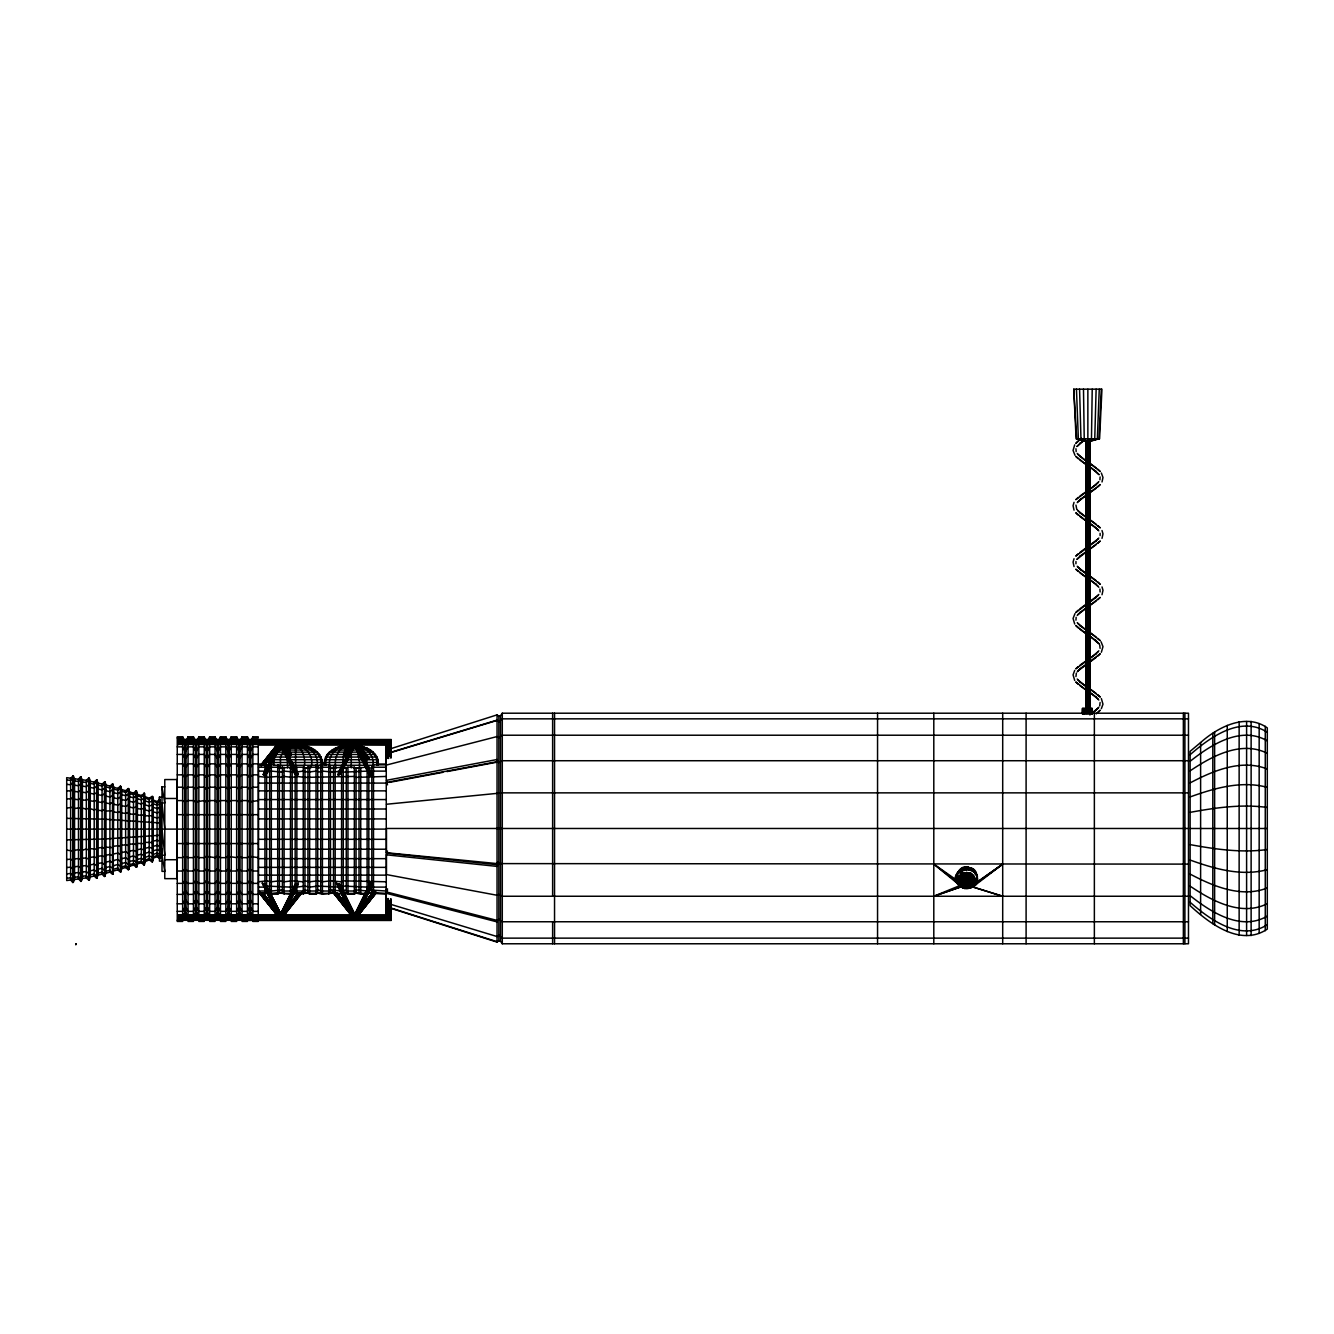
<?xml version="1.0" encoding="UTF-8"?>
<svg xmlns="http://www.w3.org/2000/svg" width="1334" height="1334" viewBox="0 0 1334 1334"><rect width="100%" height="100%" fill="white"/><g stroke="black" fill="none" stroke-linecap="round" stroke-linejoin="round"><path stroke-width="1.5" d="M75.855 943.905L75.788 944.806L76.221 944.088M112.506 874.304L109.922 872.102L109.922 786.126L112.506 783.925L113.84 787.277L113.056 874.137L109.922 870.218L105.986 871.319L105.036 874.304L102.068 872.203L98.132 873.103L96.632 876.188L94.197 873.987L90.278 874.871L88.778 877.939L86.343 875.754L82.408 876.271L81.157 881.374L78.489 878.956L78.489 779.256L80.607 776.772L82.408 779.79L82.408 878.422L81.157 881.374L81.157 776.838M89.311 877.822L88.778 880.173L86.343 877.889L86.343 780.323L88.778 778.039L90.278 781.257L90.278 876.972L89.311 880.04L89.311 778.172L90.278 783.341L94.197 784.242L96.632 782.041L96.632 779.89L98.132 783.108L98.132 875.104L96.632 878.339L94.197 876.038L94.197 782.191L96.632 779.89L96.632 878.339M97.182 780.006L97.182 878.206M112.506 783.925L112.506 872.319L113.84 869.118L117.776 868.017L120.91 871.869L121.711 868.651L121.711 789.561L120.36 786.193L117.776 788.427L117.776 869.801L120.36 872.019L120.36 786.193M113.056 872.169L113.056 874.137L113.056 784.075M128.264 788.511L128.264 869.718L129.565 866.3L129.565 791.912L128.264 788.511L125.629 790.712L125.629 867.5L128.264 869.718L128.264 867.934L125.629 865.816L121.711 866.917L120.36 870.152M105.036 781.857L105.986 784.976L105.986 873.253L104.486 876.488L102.068 874.187L102.068 784.042L105.036 781.857L105.986 786.893L109.922 787.994L112.506 785.893L113.84 789.094L117.776 790.195L120.91 788.227L121.711 791.295L125.629 792.396L128.264 790.278L129.565 793.547L133.483 794.68L136.652 792.696L137.419 795.831L141.354 796.965L143.972 794.797L143.972 793.23L143.972 864.982L141.354 862.731L141.354 795.498L144.506 793.397L145.273 861.531L143.972 864.982L143.972 863.415L141.354 861.247L137.419 862.398L136.652 865.516L133.483 863.532L129.565 864.682L128.798 869.551L128.798 788.661L129.565 796.715L133.483 797.765L136.118 795.814L137.419 798.799L141.354 799.833L144.506 798.015L145.273 800.884L149.208 802.301L152.66 800.767L153.143 803.735L157.062 805.152L160.514 803.585M136.118 792.546L136.118 790.862L137.419 794.297L137.419 863.915L136.652 867.183L133.483 865.116L133.483 793.113L136.118 790.862L136.118 867.35M144.506 864.816L144.506 793.397M143.972 794.797L145.273 798.116L149.208 799.666L152.66 796.548L153.143 799.966L153.143 858.262L152.126 861.897L149.208 859.896L149.208 798.332L152.126 796.331L152.126 861.897M161.998 861.147L159.463 861.147L159.463 848.891L159.463 797.082L161.998 797.082M159.463 801.167L159.463 797.082M159.463 848.891L161.998 848.891L161.998 871.369L164.782 871.369L161.998 855.227L161.998 786.843L164.782 786.843M207.654 916.074L207.654 745.372L206.253 745.372L206.253 916.074M217.042 916.074L217.042 745.372L218.459 745.372L218.459 916.074M339.97 771.119L333.483 772.136L322.411 771.119L320.71 772.136L316.025 771.119L307.937 772.136L303.252 771.119L295.164 772.136L284.092 771.119L282.391 772.136L271.319 771.119L266.633 772.136L264.932 771.119L264.932 764.032L266.633 765.166L258.546 764.832M258.546 767.217L264.932 767.217L266.633 768.284L271.319 767.217L277.705 767.217L279.406 768.284L290.478 767.217L290.478 893.396L284.092 893.396L282.391 892.279L271.319 893.396L269.618 892.279L269.618 765.949M334.234 892.096L328.798 893.396L322.411 893.396L320.71 892.279L316.025 893.396L309.638 893.396L307.937 892.279L296.865 893.396L292.179 892.279L292.179 768.284L290.478 767.217M295.164 772.136L295.164 886.093L296.865 887.11L304.952 886.093L309.638 887.11L317.725 886.093L339.97 887.11M316.025 894.197L316.025 764.832L317.725 765.949L317.725 893.063L316.025 894.197L309.638 894.197L307.937 893.063L296.865 894.197L292.179 893.063M1188.477 828.481L386.46 828.481L386.46 852.726L497.048 863.598L498.132 862.031L498.132 864.832L387.544 853.243L386.46 854.827L386.46 874.57L497.048 895.264L498.849 894.48L502.284 896.248L1188.477 896.248M1087.86 389.178L1087.86 708.637M75.821 944.088L76.238 944.222M1092.213 389.178L1091.479 438.769L1088.494 441.437L1088.494 658.929M1096.131 389.178L1073.753 389.178L1076.104 438.769L1085.793 441.437L1099.6 438.769L1101.951 389.178L1096.131 389.178L1094.747 438.769L1089.061 441.437L1089.061 658.929M958.196 877.072L974.487 877.072C976.571 888.394 959.363 891.129 957.378 880.073L975.621 880.073M287.327 759.73L287.627 767.934M343.021 765.249C342.888 758.246 343.172 747.173 351.292 744.856L351.292 746.79M957.145 877.072L957.145 878.572M1099.266 389.178L1097.348 438.769L1089.528 441.437L1089.595 713.94M1089.928 441.437L1089.928 708.637L1089.828 441.437L1099.016 438.769L1101.267 389.178M367 765.249L366.416 757.045L360.647 748.224L367.2 748.224C373.637 751.092 379.806 757.695 378.022 765.249M956.295 878.122C962.648 847.874 995.447 887.944 964.732 888.511C935.834 876.138 982.608 851.509 976.421 883.075L974.57 883.075L970.185 888.111L962.681 887.86L958.812 883.075L956.962 883.075L933.8 864.115L959.179 881.874M965.449 872.803C964.082 879.339 964.899 893.963 974.037 884.058L959.429 884.058L957.495 880.073M303.952 745.723L287.227 745.723C300.483 742.254 322.895 748.224 321.01 765.249L273.954 765.249C271.319 737.235 323.912 738.886 322.328 765.249M317.225 765.249C319.56 748.024 297.182 740.82 283.909 746.79M372.119 767.934C376.271 758.012 367.667 747.707 358.062 745.723L367.2 748.224M975.271 878.572C975.154 883.875 969.885 888.761 964.515 887.16M271.102 757.045L269.852 762.481L268.518 762.481L268.851 765.249M376.722 765.249C378.823 754.877 368.251 747.44 359.246 745.723M268.518 762.481L269.852 757.045M324.546 765.249C322.444 751.125 339.736 744.522 351.292 744.856C340.003 744.822 332.783 757.795 336.151 767.934M960.447 874.137L960.68 882.191L965.149 887.16M143.972 863.415L145.273 860.113L149.208 858.546L152.66 860.247L153.143 856.978L157.062 855.411C161.447 856.378 161.347 860.73 157.062 856.611L157.062 801.601C161.347 797.482 161.447 801.834 157.062 802.801L153.143 801.234L152.126 797.765M152.66 860.247L153.143 856.978M977.489 876.405C972.92 863.682 949.224 871.536 957.962 884.542L959.546 884.542M959.163 875.571C956.328 884.292 968.05 892.062 973.953 884.058M1075.954 448.741L1076.154 451.592M1075.954 505.119L1076.721 509.104M1075.954 561.514L1075.954 563.765M1100.1 535.568L1100.1 533.317M1100.1 591.962L1099.916 589.094M1100.1 648.341L1099.716 644.972M310.722 767.934C316.275 753.96 298.716 737.602 286.243 748.224L311.506 748.224M961.914 872.803C957.195 881.04 967.05 893.913 974.12 883.475L958.963 883.475M963.015 872.803C956.995 888.794 975.938 892.846 973.186 874.854L960.263 874.854M974.204 885.843L959.179 885.843L933.8 896.248L960.58 886.96L972.803 886.96L1002.701 864.115L976.388 883.125L977.088 881.491M1076.338 673.17L1075.954 676.538M1099.716 705.869L1100.1 702.501M387.544 888.844L386.46 891.929L497.048 920.41L498.849 919.326L502.284 921.761L1188.477 921.761M387.544 890.228L386.46 893.313L497.048 921.894M1099.916 479.79L1100.1 476.938M972.419 883.075L969.601 887.86M964.499 869.868C965.833 864.515 972.203 868.651 974.037 871.586L973.236 871.586M1076.154 617.292L1075.954 620.143M308.921 767.934L303.552 767.934C308.504 758.079 295.981 733.783 288.828 752.126L317.492 752.126M1074.037 502.334L1073.07 505.686L1074.037 510.155M1102.017 481.958L1102.985 477.489L1101.35 473.02M1074.037 558.729L1073.07 562.081L1074.037 566.55M1102.017 538.352L1102.985 533.883L1102.017 530.532M1102.017 594.747L1102.985 590.278L1102.017 586.927M73.287 882.424L74.554 879.49L74.554 778.739L73.287 775.788L70.635 778.206L70.635 880.023L72.753 882.508L73.287 775.788M186.727 739.653L188.061 736.802L193.447 736.802L194.781 739.653M197.515 739.653L198.849 736.802L204.252 736.802L205.586 739.653M208.321 739.653L209.655 736.802L215.057 736.802L216.391 739.653M219.126 739.653L220.46 736.802L225.846 736.802L227.18 739.653M229.915 739.653L231.249 736.802L236.652 736.802L237.986 739.653M240.72 739.653L242.054 736.802L247.457 736.802L248.774 739.653M251.526 739.653L252.843 736.802L258.246 736.802L258.246 737.935L252.843 737.935L252.843 736.802M183.325 915.558L184.659 912.856L186.06 912.856L187.394 915.558M194.114 915.558L195.448 912.856L195.448 745.372L196.848 745.372L196.848 916.074M204.919 915.558L206.253 912.856L207.654 912.856L208.988 915.558M215.724 915.558L217.042 912.856L218.459 912.856L219.793 915.558M226.513 915.558L227.847 912.856L229.248 912.856L230.582 915.558M237.319 915.558L238.653 912.856L240.053 912.856L241.387 915.558M248.124 915.558L249.441 912.856L250.859 912.856L252.176 915.558M959.179 872.419C960.897 867.484 968.884 864.816 971.335 870.602M263.132 774.587L278.706 743.605M263.248 774.62L278.973 743.688M263.598 774.771L280.073 741.954M263.832 774.871L280.307 742.054M264.082 774.987L280.574 742.171L281.791 742.821L266.233 773.97M264.349 775.121L280.84 742.304L297.332 775.004M264.616 775.254L281.107 742.438M265.8 773.787L281.357 742.571M266.033 773.887L281.591 742.704M266.383 774.037L281.941 742.921M279.306 749.008L281.191 745.372M338.302 772.836L353.06 743.638M338.569 773.02L353.21 743.688M337.852 774.771L354.327 741.954M338.086 774.871L354.561 742.054M338.336 774.987L354.811 742.171L356.028 742.821L340.62 773.903M338.603 775.121L355.077 742.304M338.869 775.254L355.344 742.438M340.037 773.57L355.594 742.571M340.27 773.703L355.828 742.704M340.737 773.987L355.378 744.822M295.648 883.642L279.173 916.591L281.04 917.542L298.432 882.875M279.323 916.675L295.815 883.692M279.523 916.791L295.998 883.792M279.756 916.925L296.231 883.892M280.007 917.058L296.498 884.209M280.273 917.192L296.765 884.342M297.032 884.475L280.307 917.442L263.832 884.592M280.807 917.442L297.282 884.592M281.241 917.642L297.715 884.659M282.424 915.908L297.982 884.826M287.043 907.02L294.364 892.429M287.36 907.27L294.514 892.529M370.652 881.774L353.777 916.791L355.278 917.542L372.67 882.875M353.577 916.675L370.969 882.007M353.777 916.791L371.169 882.124M354.01 916.925L371.402 882.241M354.26 917.058L371.652 882.374M354.527 917.192L371.919 882.508M354.794 917.325L372.186 882.641M355.044 917.442L372.436 882.774M355.478 917.642L373.036 883.025M356.662 915.908L373.203 883.058M361.247 907.253L368.568 892.596M962.047 870.602L966.683 867.2L968.884 869.868M968.667 886.96L967.6 888.611L1002.701 864.115L976.388 883.125M391.162 916.275L390.128 916.992M974.52 882.841L958.162 882.191M390.128 917.592L391.162 916.892M284.342 750.025L280.457 757.045L280.457 767.934M974.821 882.841L958.529 882.841M975.954 883.075L972.803 886.96L1002.701 896.248L972.803 886.96M1074.704 444.822L1073.07 450.425L1074.987 455.294M1074.704 670.385L1073.07 674.854L1074.704 680.457M1101.35 652.259L1102.985 646.657L1101.067 641.787M1101.35 708.654L1102.985 704.185L1101.35 698.582M1074.987 613.59L1073.07 618.459L1074.704 624.062M386.46 852.726L387.544 851.142M498.132 864.832L497.048 866.4L386.46 854.827M500.517 715.674L502.284 713.206L1188.477 713.206L1188.477 943.772L502.284 943.772L500.517 941.287L500.517 715.674L498.849 716.208L497.048 714.874L390.412 748.808M260.98 765.082L278.372 742.955M278.322 743.388L260.98 765.316L277.405 744.539M261.147 765.816L278.372 743.638M262.248 764.499L277.405 745.689M262.748 764.699L277.605 745.906M265.249 761.631L267.734 758.496L265.216 761.664M262.965 764.882L277.839 746.106M263.232 765.049L278.089 746.256M263.498 765.149L277.122 747.924M263.765 765.216L277.389 747.99M275.604 750.992L264.249 765.182L269.718 758.196M343.588 754.127L352.259 743.171M343.638 754.594L352.259 743.388M343.755 754.844L352.426 743.888M343.905 755.094L352.576 744.122M344.105 755.311L352.776 744.339M344.339 755.494L353.01 744.539M344.589 755.644L353.26 744.689M344.856 755.761L351.059 747.924M345.122 755.811L351.326 747.99M345.389 755.828L351.576 747.99M345.806 755.694L348.441 752.426M286.443 908.02L298.099 893.313M286.443 908.254L298.332 893.28M286.493 908.504L298.599 893.28M287.71 907.437L294.197 899.6M287.977 907.537L294.397 899.816M294.631 900L289.661 906.27L294.664 900.05M289.912 906.536L296.115 898.582M301.601 892.496L283.508 915.941M283.275 915.991L301.868 892.496M362.081 906.069L373.237 891.979L361.914 906.686M361.981 906.937L373.12 892.846M362.081 907.187L364.566 904.052M368.151 899.6L373.237 893.096M357.762 914.14L360.23 911.022M371.386 896.932L373.82 893.73M357.962 914.357L364.165 906.42M371.586 897.148L375.304 892.446M358.112 914.607L368.151 901.834M371.736 897.382L375.588 892.429M358.229 914.857L375.855 892.496M357.762 915.941L376.338 892.463M357.962 915.858L376.538 892.363L357.045 916.375M261.147 764.699L277.239 744.672M261.03 765.583L277.138 745.556M262.381 764.282L267.334 758.129M272.169 752.159L277.239 745.806M263.765 763.048L267.5 758.362M264.215 763.398L267.967 758.779M264.449 763.615L266.95 760.463M264.599 763.848L267.217 760.58M264.716 764.099L269.668 757.945M264.449 765.116L269.668 758.629M284.592 910.188L298.216 893.246M283.792 911.589L298.649 893.113M284.042 911.606L298.899 893.113M281.824 914.74L299.166 893.18M282.091 914.857L299.433 893.28M282.358 915.007L299.7 893.43M282.591 915.191L299.933 893.63M282.791 915.407L300.15 893.78M282.941 915.658L301.651 892.346M283.108 916.375L302.401 892.363M359.613 908.788L373.237 891.846M356.478 913.14L373.82 891.579M356.728 913.14L374.07 891.579M356.995 913.206L374.337 891.629M357.262 913.306L374.604 891.746M356.278 915.007L373.62 893.43M356.512 915.191L373.853 893.63M356.712 915.407L374.07 893.78M356.878 915.658L375.588 892.346M356.978 915.891L375.855 892.396M357.962 915.374L375.571 893.48M1077.222 446.273L1080.507 442.888M1077.222 502.668L1080.507 499.283M1098.832 481.624L1095.547 485.009M1077.222 559.063L1080.507 555.678M1098.832 538.019L1095.547 541.404M1077.222 615.441L1080.507 612.073M1098.832 594.414L1095.547 597.799M1077.222 671.836L1080.507 668.451M1098.832 650.809L1095.547 654.194M1098.832 707.203L1095.547 710.588M1076.905 446.54L1084.742 439.77L1080.04 443.238M1076.905 559.313L1099.866 541.271M88.778 780.273L86.343 782.458L82.408 781.957L81.157 779.123L78.489 781.441L74.554 780.94L72.753 778.056L70.635 780.423L66.7 779.923M1076.188 443.021L1081.274 438.519M1076.188 499.416L1096.031 484.659M1099.866 484.876L1077.872 501.801M1076.188 555.811L1096.031 541.054M1076.188 612.206L1096.031 597.449M1099.866 597.665L1077.872 614.59M1076.188 668.584L1096.031 653.843M1099.866 654.06L1080.023 668.818M1099.866 710.455L1096.281 713.84M1075.854 443.288L1078.155 441.037M1075.854 499.683L1078.155 497.415M1100.2 484.626L1097.899 486.877M1075.854 556.061L1078.155 553.81M1100.2 541.02L1097.899 543.272M1075.854 612.456L1078.155 610.205M1100.2 597.399L1097.899 599.666M1075.854 668.851L1078.155 666.6M1100.2 653.793L1097.899 656.045M1100.2 710.188L1097.899 712.439M1098.182 482.491L1091.312 488.144M1098.182 538.886L1080.04 552.326M1098.182 595.281L1080.023 608.721M1077.872 670.969L1096.031 657.529M1098.182 651.676L1091.312 657.312M1098.182 708.071L1089.678 714.824L1096.031 710.222M1200.617 742.538L1190.128 751.325L1190.128 905.653C1209.788 923.795 1240.637 947.057 1267.3 929.114L1267.3 727.88C1245.739 712.589 1217.825 727.18 1200.617 742.538L1200.617 914.44M1190.128 754.711C1210.171 737.135 1240.737 715.141 1267.3 732.266M1080.04 439.553L1081.474 438.419M1080.04 495.948L1091.412 488.044M1080.04 499.633L1096.031 488.361M1080.04 556.028L1096.031 544.756M1080.023 612.423L1096.031 601.134M1080.023 665.116L1091.412 657.228M1267.3 924.712C1240.737 941.837 1210.171 919.843 1190.128 902.284M390.412 908.154L497.048 942.104L498.849 940.77L498.849 716.208M1190.128 761.297C1210.922 744.822 1240.903 725.396 1267.3 740.87M1267.3 916.108C1240.903 931.599 1210.922 912.156 1190.128 895.681M1086.376 491.512L1089.678 489.261M1086.376 547.907L1089.678 545.656M1086.376 604.302L1089.678 602.051M1086.376 660.697L1089.678 658.446M269.618 893.063L271.319 894.197L277.705 894.197L279.406 893.063L290.478 894.197M317.725 893.063L322.411 894.197L333.483 893.063L335.184 894.197L335.184 764.832M343.272 893.063L347.957 894.197L354.344 894.197L356.045 893.063L360.73 894.197L367.117 894.197L368.818 893.063L386.276 894.197M317.725 765.949L322.411 764.832L328.798 764.832L330.498 765.949L330.498 893.063M386.276 764.832L373.503 764.832L371.819 765.949L371.819 893.063M295.164 768.284L296.865 767.217L303.252 767.217L304.952 768.284L309.638 767.217L316.025 767.217L317.725 768.284L322.411 767.217L328.798 767.217L330.498 768.284L341.571 767.217L343.272 768.284L343.272 892.279L347.957 893.396L354.344 893.396L356.045 892.279L360.73 893.396L367.117 893.396L368.818 892.279L386.276 893.396M1086.276 495.031L1089.795 492.78M1086.276 551.426L1089.795 549.174M1086.276 607.82L1089.795 605.569M1086.276 664.215L1089.795 661.947M343.272 768.284L347.957 767.217L354.344 767.217L356.045 768.284L365.533 767.217M292.179 889.945L290.478 891.012L284.092 891.012L282.391 889.945L271.319 891.012L269.618 889.945M295.164 893.063L295.164 889.945L296.865 891.012L303.252 891.012L304.952 889.945L309.638 891.012L316.025 891.012L317.725 889.945L322.411 891.012L328.798 891.012L330.498 889.945L341.571 891.012L343.272 889.945L347.957 891.012L354.344 891.012L356.045 889.945L367.117 891.012L368.818 889.945L386.276 891.012M1190.128 770.835C1211.989 756.128 1241.12 740.17 1267.3 753.31M264.082 884.459L280.574 917.308L281.941 916.575L265.466 883.625L281.191 914.64M337.769 884.592L354.244 917.442L355.294 916.908L339.57 883.608M371.819 772.136L373.503 771.119L386.276 771.119M1267.3 903.685C1241.12 916.825 1211.989 900.867 1190.128 886.16M277.389 750.025L279.673 748.224M177.972 916.124L391.212 916.124L386.26 915.858L386.26 743.305M297.065 775.137L280.59 742.304L279.84 742.704L295.631 773.787M371.002 775.137L354.527 742.304L353.777 742.704L370.052 775.638M1190.128 782.891C1213.256 770.702 1241.32 758.779 1267.3 769.018M1267.3 887.96C1241.32 898.216 1213.256 886.276 1190.128 874.104M145.273 861.531L149.208 859.896M153.143 858.262L157.062 856.611M963.898 868.684L963.748 868.951M390.128 744.172L391.162 743.472L177.972 743.472M160.514 854.627L157.062 853.06L153.143 854.494L152.66 857.462L149.208 855.911L145.273 857.345L144.506 860.213L141.354 858.379L137.419 859.413L136.652 862.264L133.483 860.463L129.565 861.497L128.264 864.465L125.629 862.548L121.711 863.548L120.91 866.333L117.776 864.549L113.84 865.549L113.056 868.317L109.922 866.55L105.986 867.55L104.486 870.368L102.068 868.351L98.132 869.168L97.182 871.869L94.197 869.968L90.278 870.785L88.778 873.57L86.343 871.586L82.408 872.052L81.157 874.62L78.489 872.519L74.554 872.97L72.753 875.604L70.635 873.436L66.7 873.903M386.777 758.129L386.777 743.655L391.162 743.088L177.972 743.005M933.8 896.248L960.63 886.993M1190.128 796.932C1214.524 788.127 1241.47 780.357 1267.3 787.343M1267.3 869.651C1241.47 876.638 1214.524 868.851 1190.128 860.046M129.565 866.3L133.483 865.116M137.419 863.915L141.354 862.731M390.412 752.393L497.048 720.127M390.412 752.709L497.048 720.427L498.849 721.711L502.284 718.843L1188.477 718.843M105.986 873.253L109.922 872.102M113.84 870.952L117.776 869.801M121.711 868.651L125.629 867.5M386.46 765.049L497.048 736.568L498.849 737.652L502.284 735.217L1188.477 735.217M959.513 884.058C968 893.863 971.819 879.706 969.268 872.803L964.199 872.803C959.129 889.428 974.837 892.196 971.952 874.137L961.514 874.137M160.514 846.44L157.062 845.372L153.143 846.34L152.66 861.664M90.278 876.972L94.197 876.038M98.132 875.104L102.068 874.187M497.048 863.598L1188.477 864.115M389.595 782.358L442.838 772.353M446.94 771.586L498.132 761.964L497.048 759.53L386.46 780.307L387.544 782.741M1190.128 812.356C1215.491 807.72 1241.554 803.935 1267.3 807.454M160.514 841.104L157.062 840.353L153.143 841.037L152.126 842.521L145.273 842.371L144.506 843.722L137.419 843.338L136.652 867.183M1267.3 849.525C1241.554 853.06 1215.491 849.274 1190.128 844.622M70.635 880.023L66.7 880.54L66.7 777.672L70.635 778.206M74.554 879.49L78.489 878.956M82.408 878.422L86.343 877.889M66.7 878.306L70.635 877.789L73.287 880.106L74.554 877.288L78.489 876.771L81.157 879.089M957.845 880.073C965.066 895.381 970.885 883.291 968.017 872.803M66.7 867.55L70.635 867.15L72.753 869.001L74.554 866.75L78.489 866.35L81.157 868.167L82.408 865.966L86.343 865.566L88.778 867.267L90.278 864.866L94.197 864.182L97.182 865.799L98.132 863.482L102.068 862.781L104.486 864.515L105.986 862.097L109.922 861.23L113.056 862.764L113.84 860.38L117.776 859.513L120.36 861.18L121.711 858.662L125.629 857.795L128.264 859.446L129.565 856.912L133.483 856.011L136.652 857.562L137.419 855.127L141.354 854.227L144.506 855.794L145.273 853.326L149.208 852.109L152.66 853.443L153.143 850.892L157.062 849.658L160.514 851.009L160.514 807.203L157.062 808.554L153.143 807.337L152.66 804.786L149.208 806.103L145.273 804.886L144.506 802.418L141.354 803.985L137.419 803.101L136.652 800.65L133.483 802.201L129.565 801.317L128.264 798.766L125.629 800.417L121.711 799.566L120.36 797.048L117.776 798.699L113.84 797.849L113.056 795.464L109.922 796.982L105.986 796.131L104.486 793.697L102.068 795.431L98.132 794.731L97.182 792.429L94.197 794.047L90.278 793.346L88.778 790.945L86.343 792.663L82.408 792.263L81.157 790.045L78.489 791.862L74.554 791.462L72.753 789.211L70.635 791.062L66.7 790.678M386.46 804.252L502.284 792.863L1188.477 792.863M160.514 835.234L104.486 839.019L66.7 839.87M966.733 887.427C972.002 885.276 971.419 877.489 970.452 872.803M66.7 859.513L70.635 859.196L73.287 860.63L74.554 858.879L78.489 858.562L81.157 859.996L82.408 858.262L86.343 857.945L88.778 859.296L90.278 857.395L94.197 856.845L97.182 858.129L98.132 856.295L102.068 855.744L105.036 857.045L105.986 855.194L109.922 854.51L113.056 855.728L113.84 853.843L117.776 853.16L120.91 854.377L121.711 852.476L125.629 851.792L128.264 853.11L129.565 851.092L133.483 850.392L136.652 851.609L137.419 849.675L141.354 848.974L144.506 850.208L145.273 848.274L149.208 847.307L152.66 848.357L152.66 796.548M66.7 850.142L72.753 850.942L78.489 849.491L81.157 850.492L86.343 849.058L88.778 849.991L90.278 848.674L97.182 849.191L98.132 847.924L102.068 847.54L105.036 848.441L105.986 847.157L112.506 847.59L113.84 846.223L117.776 845.756L120.91 846.59L121.711 845.272L125.629 844.806L128.798 845.656L129.565 844.322L133.483 843.838L136.652 844.689L136.652 791.029M1073.753 389.178L1076.688 438.769L1085.893 441.437L1085.793 713.94M1099.016 438.769L1076.688 438.769M183.992 739.653L182.658 736.802L177.255 736.802L177.255 921.427L182.658 921.427L182.658 920.293M177.255 737.935L182.658 737.935L182.658 736.802M177.972 739.636L391.212 739.82M177.972 740.12L391.212 740.12M177.972 740.503L391.212 740.503M177.972 740.954L391.212 740.954M177.972 741.454L391.212 741.454M177.972 741.987L391.212 741.987M177.972 742.504L391.212 742.504M177.972 743.922L391.212 743.872M177.972 744.222L391.212 744.189M177.972 744.405L391.212 744.522M258.713 744.906L277.355 744.906M283.558 744.789L291.846 744.906M298.049 744.789L349.808 744.906M358.096 744.789L387.077 744.906M291.362 745.072L299.817 745.072M347.057 745.072L351.292 745.072M342.921 745.723L351.292 745.723M307.871 746.79L285.643 746.79L283.108 743.838L291.296 754.777M339.003 746.79L347.49 746.79M361.231 746.79L363.582 746.79M177.255 746.873L182.658 746.873L184.659 750.658L186.06 750.658L188.061 746.873L193.447 746.873L195.448 750.658L196.848 750.658L198.849 746.873L204.252 746.873L206.253 750.658L207.654 750.658L209.655 746.873L215.057 746.873L217.042 750.658L218.459 750.658L220.46 746.873L225.846 746.873L227.847 750.658L227.847 916.074M258.246 746.873L252.843 746.873L250.859 750.658L250.859 916.074M335.384 748.224L349.641 748.224M352.926 748.224L356.211 748.224L357.195 750.025L359.646 762.481L359.246 767.934L353.277 767.934M280.107 750.025L282.925 750.025M289.678 750.025L314.724 750.025M332.149 750.025L345.373 750.025M351.292 750.025L370.435 750.025M277.872 752.126L282.725 752.126M329.381 752.126L344.522 752.126M358.062 752.126L351.292 752.126L351.292 767.934M364.165 752.126L373.187 752.126M177.255 754.427L182.658 754.427L184.659 757.879L186.06 757.879L188.061 754.427L193.447 754.427L195.448 757.879L196.848 757.879L198.849 754.427L204.252 754.427L206.253 757.879L207.654 757.879L209.655 754.427L215.057 754.427L217.042 757.879L218.459 757.879L220.46 754.427L225.846 754.427L227.847 757.879L229.248 757.879L231.249 754.427L236.652 754.427L238.653 757.879L238.653 916.074M258.246 754.427L252.843 754.427L250.859 757.879L249.441 757.879L247.457 754.427L242.054 754.427L240.053 757.879L238.653 757.879L238.653 745.372L240.053 745.372L240.053 916.074M276.071 754.477L286.46 754.477M288.144 754.477L319.71 754.477M327.163 754.477L363.782 754.477M365.466 754.477L375.404 754.477M274.771 757.045L287.627 757.045M289.628 757.045L321.327 757.045M325.546 757.045L377.038 757.045M268.851 759.73L270.168 759.73M273.954 759.73L322.328 759.73M324.546 759.73L378.022 759.73M1188.477 760.73L502.284 760.73L498.849 762.498L497.048 761.714L386.46 782.391L387.544 784.842M273.687 762.481L322.661 762.481M324.212 762.481L342.921 762.481M344.589 762.481L378.356 762.481M177.255 763.848L182.658 763.848L184.659 766.85L184.659 916.074M258.246 763.848L252.843 763.848L250.859 766.85L249.441 766.85L247.457 763.848L242.054 763.848L240.053 766.85L238.653 766.85L236.652 763.848L231.249 763.848L229.248 766.85L227.847 766.85L225.846 763.848L220.46 763.848L218.459 766.85L217.042 766.85L215.057 763.848L209.655 763.848L207.654 766.85L206.253 766.85L204.252 763.848L198.849 763.848L196.848 766.85L195.448 766.85L193.447 763.848L188.061 763.848L186.06 766.85L186.06 916.074M261.731 764.032L258.546 764.032L258.546 894.197M325.613 764.032L322.411 764.032L322.411 894.197M377.155 764.032L386.276 764.032M274.504 764.832L271.319 764.832L271.319 894.197M325.863 765.249C323.678 751.642 339.903 744.455 351.292 744.856C340.337 744.389 327.464 753.176 329.665 765.249L372.92 765.249M386.276 767.217L373.503 767.217L371.819 768.284L367.117 767.217L367.117 891.012M289.628 767.934L295.598 767.934L295.598 744.856M343.338 767.934L347.307 767.934M258.546 771.119L264.932 771.119M177.255 774.854L182.658 774.854L184.659 777.355L188.061 774.854L193.447 774.854L195.448 777.355L198.849 774.854L204.252 774.854L206.253 777.355L209.655 774.854L215.057 774.854L217.042 777.355L220.46 774.854L225.846 774.854L227.847 777.355L231.249 774.854L236.652 774.854L238.653 777.355L242.054 774.854L247.457 774.854L249.441 777.355L249.441 916.074M258.246 774.854L252.843 774.854L249.441 777.355L249.441 745.372L250.859 745.372L250.859 750.658L249.441 750.658L247.457 746.873L242.054 746.873L240.053 750.658L238.653 750.658L236.652 746.873L231.249 746.873L229.248 750.658L227.847 750.658L227.847 745.372L229.248 745.372L229.248 916.074M258.546 776.455L266.633 777.372L277.705 776.455L279.406 777.372L284.092 776.455L292.179 777.372L296.865 776.455L304.952 777.372L354.344 776.455L356.045 777.372L386.276 776.455M258.546 783.091L386.276 783.091M177.255 787.21L182.658 787.21L184.659 789.144L188.061 787.21L193.447 787.21L195.448 789.144L198.849 787.21L204.252 787.21L206.253 789.144L209.655 787.21L215.057 787.21L217.042 789.144L220.46 787.21L225.846 787.21L227.847 789.144L231.249 787.21L236.652 787.21L238.653 789.144L242.054 787.21L247.457 787.21L249.441 789.144L252.843 787.21L258.246 787.21M258.546 790.862L386.276 790.862M164.782 798.482L177.089 798.482M258.546 799.566L386.276 799.566M177.255 800.583L182.658 800.583L184.659 801.901L188.061 800.583L193.447 800.583L195.448 801.901L204.252 800.583L206.253 801.901L209.655 800.583L215.057 800.583L217.042 801.901L220.46 800.583L225.846 800.583L227.847 801.901L231.249 800.583L236.652 800.583L238.653 801.901L242.054 800.583L247.457 800.583L249.441 801.901L258.246 800.583M258.546 809.004L386.276 809.004M159.463 809.338L161.998 809.338M177.255 814.674L258.246 814.674M258.546 818.926L386.276 818.926M1190.128 828.497L1267.3 828.497M66.7 829.114L258.246 829.114M258.546 829.114L386.276 829.114M258.546 839.303L386.276 839.303M177.255 843.555L258.246 843.555M258.546 849.224L386.276 849.224M161.998 855.227L164.782 855.227L161.998 829.114M177.255 857.645L182.658 857.645L184.659 856.328L188.061 857.645L193.447 857.645L195.448 856.328L198.849 857.645L204.252 857.645L206.253 856.328L215.057 857.645L217.042 856.328L220.46 857.645L225.846 857.645L227.847 856.328L236.652 857.645L238.653 856.328L242.054 857.645L247.457 857.645L249.441 856.328L258.246 857.645M258.546 858.662L386.276 858.662M164.782 859.73L177.089 859.73M258.546 867.367L386.276 867.367M964.982 867.333L968.401 867.333M963.315 867.734L970.068 867.734M961.731 868.384L971.652 868.384M969.334 868.951L969.701 868.951M960.263 869.284L973.12 869.284M973.953 871.586L972.286 870.518M958.963 870.402L962.614 870.402M970.768 870.402L974.42 870.402M177.255 871.019L182.658 871.019L184.659 869.084L188.061 871.019L193.447 871.019L195.448 869.084L198.849 871.019L204.252 871.019L206.253 869.084L209.655 871.019L215.057 871.019L217.042 869.084L220.46 871.019L225.846 871.019L227.847 869.084L231.249 871.019L236.652 871.019L238.653 869.084L242.054 871.019L247.457 871.019L249.441 869.084L252.843 871.019L258.246 871.019M957.845 871.702L960.163 871.702M973.22 871.702L975.521 871.702M956.962 873.17L958.496 873.17M974.887 873.17L976.421 873.17M960.68 873.453L971.769 873.453M956.295 874.754L957.345 874.754M975.104 874.754L977.088 874.754M258.546 875.137L386.276 875.137M960.13 875.571L973.336 875.571M958.279 876.321L974.404 876.321M958.162 877.822L974.504 877.822M955.761 878.122L957.845 878.122M958.196 878.572L975.838 878.572M975.754 879.323L958.279 879.323L960.68 884.609L965.983 887.41M955.894 879.823L957.962 879.823L958.279 881.491M957.595 880.79L975.421 880.79M956.295 881.491L975.171 881.507M258.546 881.774L266.633 880.857L271.319 881.774L279.406 880.857L284.092 881.774L292.179 880.857L303.252 881.774L304.952 880.857L309.638 881.774L317.725 880.857L322.411 881.774L330.498 880.857L341.571 881.774L343.272 880.857L386.276 881.774M177.255 883.375L182.658 883.375L184.659 880.874L188.061 883.375L193.447 883.375L195.448 880.874L198.849 883.375L204.252 883.375L206.253 880.874L209.655 883.375L215.057 883.375L217.042 880.874L220.46 883.375L225.846 883.375L227.847 880.874L231.249 883.375L236.652 883.375L238.653 880.874L242.054 883.375L247.457 883.375L249.441 880.874L252.843 883.375L258.246 883.375M959.93 884.609L975.421 884.542M960.48 885.126L972.97 885.126M961.08 885.593L972.386 885.593M295.164 886.093L290.478 887.11L266.633 886.093L266.633 772.136M962.364 886.376L971.085 886.376M963.048 886.693L970.402 886.693M258.546 887.11L264.932 887.11L264.932 894.197L266.633 893.063L266.633 889.945L264.932 891.012L258.546 891.012M386.276 887.11L373.503 887.11L371.819 886.093L367.117 887.11L343.272 886.093L341.571 887.11L341.571 771.119L343.272 772.136L367.117 771.119L368.818 772.136L368.818 893.063M965.249 887.31L968.217 887.31M962.414 887.86L970.969 887.86M269.618 892.279L258.546 893.396M177.255 894.38L182.658 894.38L184.659 891.379L186.06 891.379L188.061 894.38L193.447 894.38L195.448 891.379L196.848 891.379L198.849 894.38L204.252 894.38L206.253 891.379L207.654 891.379L209.655 894.38L215.057 894.38L217.042 891.379L218.459 891.379L220.46 894.38L225.846 894.38L227.847 891.379L229.248 891.379L231.249 894.38L236.652 894.38L238.653 891.379L240.053 891.379L242.054 894.38L247.457 894.38L249.441 891.379L250.859 891.379L252.843 894.38L258.246 894.38M338.386 894.197L341.571 893.396L335.184 893.396L332.433 891.762M177.255 903.802L182.658 903.802L184.659 900.35L186.06 900.35L188.061 903.802L193.447 903.802L195.448 900.35L196.848 900.35L198.849 903.802L204.252 903.802L206.253 900.35L207.654 900.35L209.655 903.802L215.057 903.802L217.042 900.35L218.459 900.35L220.46 903.802L225.846 903.802L227.847 900.35L229.248 900.35L231.249 903.802L236.652 903.802L238.653 900.35L240.053 900.35L242.054 903.802L247.457 903.802L249.441 900.35L250.859 900.35L252.843 903.802L258.246 903.802M177.255 911.355L182.658 911.355L184.659 907.57L186.06 907.57L188.061 911.355L193.447 911.355L195.448 907.57L196.848 907.57L198.849 911.355L204.252 911.355L206.253 907.57L207.654 907.57L209.655 911.355L215.057 911.355L217.042 907.57L218.459 907.57L220.46 911.355L225.846 911.355L227.847 907.57L229.248 907.57L231.249 911.355L236.652 911.355L238.653 907.57L240.053 907.57L242.054 911.355L247.457 911.355L249.441 907.57L250.859 907.57L252.843 911.355L258.246 911.355M391.212 915.191L177.972 915.091L177.972 920.46M177.972 915.407L391.212 915.407M177.972 915.708L391.212 915.724M177.972 916.575L391.212 916.575M177.972 917.075L391.212 917.075M177.972 917.592L391.212 917.592M177.972 918.125L391.212 918.125M177.972 918.626L391.212 918.626M177.972 919.076L391.212 919.076M177.972 919.459L391.212 919.459M391.212 919.81L177.972 919.993L391.212 920.126M177.255 920.293L247.457 920.293L247.457 921.427L242.054 921.427L242.054 920.293M248.374 920.46L252.51 920.46M258.713 920.46L391.212 920.46L391.212 915.091M1188.477 938.135L502.284 938.135L498.849 935.267L497.048 936.535L390.412 904.252M66.7 818.359L104.486 819.209L160.514 822.978M66.7 808.071L72.753 807.27L74.554 808.504L80.607 807.704L86.343 809.154L88.778 808.221L94.197 809.921L97.182 809.038L98.132 810.305L102.068 810.672L104.486 809.738L105.986 811.055L113.056 810.688L113.84 812.006L117.776 812.473L120.36 811.556L121.711 812.94L125.629 813.407L128.264 812.506L129.565 813.89L133.483 814.39L136.652 813.54L137.419 814.874L141.354 815.357L144.506 814.507L145.273 815.858L152.126 815.708L153.143 817.192L157.062 817.859L160.514 817.125M66.7 798.716L70.635 799.016L72.753 797.549L74.554 799.333L78.489 799.65L80.607 798.166L82.408 799.966L86.343 800.283L88.778 798.933L90.278 800.834L94.197 801.367L97.182 800.083L98.132 801.917L102.068 802.468L104.486 801.1L105.986 803.018L109.922 803.702L113.056 802.501L113.84 804.385L117.776 805.052L120.91 803.835L121.711 805.736L125.629 806.42L128.264 805.102L129.565 807.12L133.483 807.837L136.652 806.603L137.419 808.537L141.354 809.238L144.506 808.004L145.273 809.955L149.208 810.922L152.126 809.738L153.143 811.889L157.062 812.856L160.514 811.789M66.7 784.325L70.635 784.776L72.753 782.608L74.554 785.242L78.489 785.709L81.157 783.592L82.408 786.16L86.343 786.626L88.778 784.642L88.778 778.039M74.554 778.739L78.489 779.256M82.408 779.79L86.343 780.323M97.182 782.158L98.132 785.126L102.068 786.009L105.036 783.925L105.036 876.371M90.278 781.257L94.197 782.191M98.132 783.108L102.068 784.042M128.798 793.897L125.629 795.681L121.711 794.68L120.91 791.879L117.776 793.68L113.84 792.679L112.506 789.761L109.922 791.679L105.986 790.678L105.036 787.96L102.068 789.861L98.132 789.061L96.632 786.243L94.197 788.244L90.278 787.444L88.778 784.642L88.778 880.173M969.701 868.684L968.868 868.484M105.986 784.976L109.922 786.126M113.84 787.277L117.776 788.427M121.711 789.561L125.629 790.712M129.565 791.912L133.483 793.113M137.419 794.297L141.354 795.498M498.849 940.77L500.517 941.287M390.412 907.82L497.048 941.704M390.128 742.204L391.162 742.888M390.128 915.991L391.162 916.691M390.128 742.538L391.162 743.255M145.273 796.698L149.208 798.332M153.143 799.966L157.062 801.601M1089.778 463.332L1099.866 471.219M1086.276 464.582L1076.188 456.695M1086.276 520.977L1076.188 513.073M1086.276 577.372L1076.188 569.468M1086.276 633.75L1076.188 625.863M1086.276 690.145L1076.188 682.258M972.386 870.051L974.204 872.419M1084.642 459.846L1086.326 460.98L1080.023 456.461M1089.728 463.232L1096.031 467.75M1086.326 464.666L1080.023 460.163M1091.412 468.051L1089.728 466.933L1096.031 471.436M1086.326 517.375L1077.872 510.689M1086.326 521.06L1080.023 516.558M1089.728 523.312L1098.182 529.998M1086.326 577.455L1080.023 572.936M1091.412 580.84L1089.728 579.706L1096.031 584.225M1086.326 630.148L1077.872 623.478M1089.728 636.101L1096.031 640.62M1086.326 633.85L1080.023 629.331M1084.642 685.409L1086.326 686.543L1080.023 682.041M1086.326 690.245L1080.023 685.726M1091.412 693.63L1089.728 692.496L1096.031 696.998M964.732 888.511L961.497 884.542M1086.376 517.459L1080.023 512.856M1089.678 523.228L1096.031 527.83M1086.376 630.248L1080.023 625.646M1089.678 636.018L1099.149 643.905M965.199 886.093L968.651 888.511M1084.742 459.947L1077.872 454.294M1091.312 467.967L1099.149 474.737M1091.312 580.757L1098.182 586.393M1084.742 685.509L1077.872 679.873M1091.312 693.53L1098.182 699.166M933.8 864.115L956.428 881.491M965.649 888.511L964.699 886.96M1096.031 524.145L1089.728 519.626L1099.866 527.614M1096.031 580.523L1089.728 576.021L1099.866 584.009M1080.023 569.251L1086.326 573.77L1077.872 567.083M1096.031 636.918L1089.728 632.416L1099.866 640.387M1096.031 693.313L1089.728 688.794L1099.866 696.782M332.75 891.812L334.284 892.313L352.893 915.491M960.58 886.96L956.428 879.823M1097.899 469.218L1100.2 471.486M1080.507 456.812L1077.222 453.443M1095.547 471.085L1098.832 474.47M1078.155 458.679L1075.854 456.428M1097.899 525.613L1100.2 527.88M1080.507 513.206L1077.222 509.821M1095.547 527.48L1098.832 530.865M1078.155 515.074L1075.854 512.823M1097.899 582.008L1100.2 584.259M1080.507 569.601L1077.222 566.216M1095.547 583.875L1098.832 587.26M1078.155 571.469L1075.854 569.201M1097.899 638.402L1100.2 640.654M1080.507 625.996L1077.222 622.611M1095.547 640.253L1098.832 643.638M1078.155 627.847L1075.854 625.596M1097.899 694.797L1100.2 697.048M1080.507 682.391L1077.222 679.006M1095.547 696.648L1098.832 700.033M1078.155 684.242L1075.854 681.991M282.941 743.205L285.576 746.69M337.619 893.463L348.758 907.337M337.018 893.18L350.642 910.121M336.768 893.196L350.392 910.138M336.502 893.246L351.359 911.739M336.235 893.363L351.092 911.839M335.985 893.513L353.327 915.074M334.5 892.163L353.093 915.257M332.916 891.079L352.726 915.724M332.8 891.329L352.626 915.974L337.068 884.809M332.75 891.579L352.56 916.458M332.916 892.196L351.642 915.441M275.604 908.721L263.015 893.23L273.437 906.386M262.515 893.196L277.389 911.672M262.248 893.246L278.356 913.273M261.981 893.363L278.089 913.39M261.731 893.513L277.839 913.54M261.497 893.697L277.605 913.723M260.063 892.379L277.405 913.94M278.489 915.724L259.78 892.413L265.016 898.632M259.513 892.479L278.372 915.974M259.029 892.429L278.322 916.458M259.797 893.563L277.405 915.441M357.962 744.139L369.368 758.546M357.045 743.088L369.435 758.979M356.978 743.572L368.134 757.662M356.878 743.822L368.017 757.912M356.712 744.055L367.867 758.146M356.512 744.272L367.667 758.362M356.278 744.455L367.434 758.546M357.262 746.173L367.183 758.712M356.995 746.29L366.917 758.813M356.728 746.356L366.65 758.879M356.478 746.356L366.383 758.879M359.613 750.775L364.566 757.045M283.508 744.038L291.462 754.043M283.275 743.988L291.412 754.527M283.708 745.623L291.145 755.011M283.508 745.839L290.945 755.227M283.275 746.023L290.712 755.428M284.259 747.74L290.462 755.578M285.243 749.425L290.195 755.678M284.976 749.475L289.928 755.744M281.474 745.473L283.959 748.591M285.96 751.059L289.661 755.761M280.307 744.339L284.009 749.041M285.726 751.009L289.428 755.711M338.386 894.897L347.057 905.853M337.952 894.764L346.857 905.769M337.702 894.781L341.12 899.033M343.605 902.168L346.373 905.736M343.488 902.418L346.106 905.786M343.338 902.651L345.806 905.786M342.871 903.118L351.576 914.023M340.17 900.083L351.342 914.29M332.6 891.045L351.175 914.524M332.483 891.295L352.026 915.908M332.433 891.529L351.542 915.874M263.532 894.097L273.387 906.87M263.365 894.58L273.27 907.103M263.215 894.831L269.418 902.768M262.781 895.231L265.249 898.366M261.281 893.813L265.216 898.416M267.217 901.751L269.968 904.902M272.169 908.02L277.122 914.274M259.513 892.413L277.138 914.774M259.263 892.429L277.088 915.024M259.029 892.379L277.405 915.774M355.077 746.79L356.211 748.224M356.545 743.638L373.203 776.421M356.395 743.705L372.87 776.521M355.044 742.054L372.67 776.605M354.794 742.188L371.269 775.004M362.114 756.995L369.435 771.586M354.26 742.454L370.735 775.271M354.01 742.588L370.485 775.404M353.41 742.921L369.885 775.738M354.227 744.822L369.785 775.821M282.725 743.605L298.349 774.604L282.458 743.705M281.341 741.954L297.832 774.771M281.107 742.054L297.599 774.887M280.323 742.454L296.798 775.271M280.073 742.588L295.881 773.67M279.64 742.821L295.398 773.887M279.473 742.921L295.047 774.037M279.323 743.055L294.881 774.07M354.36 913.423L343.372 891.429L354.21 913.523M343.705 893.497L354.01 913.64M341.504 892.313L347.924 905.269M341.154 892.529L347.724 905.352M341.037 892.613L347.457 905.452M270.152 893.213L280.273 913.29M269.885 893.313L280.123 913.423M269.685 893.396L279.957 913.523M269.685 893.58L278.839 911.806M272.336 901.167L274.154 904.819M267.75 892.279L274.154 905.052M267.267 892.313L274.587 906.903M274.587 907.103L267.067 892.429L274.237 907.237M266.733 892.663L274.07 907.27M280.674 745.072L282.508 748.724M280.24 745.256L282.274 748.824M279.923 745.339L281.908 748.974M339.236 883.825L355.728 916.675M339.036 883.942L355.528 916.791M338.819 884.058L355.294 916.908M338.553 884.192L355.044 917.042M338.286 884.342L354.777 917.192M338.019 884.459L354.51 917.308M336.618 882.875L354.01 917.542M336.418 882.958L353.81 917.625M265.316 883.825L281.791 916.675M265.116 883.942L281.591 916.791M264.882 884.058L281.357 916.908M264.616 884.192L281.107 917.042M264.349 884.342L280.84 917.192M262.681 882.875L280.073 917.542M262.331 883.008L279.89 917.625M262.164 883.041L278.706 915.908M198.182 915.558L196.848 912.856L195.448 912.856L195.448 916.074M329.665 765.249L330.465 767.934M136.652 792.696L137.419 795.831M161.998 786.843L164.782 802.985L161.998 802.985L164.782 829.114M1076.455 389.178L1078.356 438.769L1086.176 441.437L1086.176 708.637M1079.573 389.178L1080.957 438.769L1086.643 441.437L1086.56 713.94M1083.491 389.178L1084.225 438.769L1087.21 441.437L1087.327 713.94M1265.266 726.263L1265.266 930.732M1259.163 723.562L1259.163 933.416M1251.125 721.377L1251.125 935.601M1246.606 721.511L1246.606 935.467M1239.136 721.744L1239.136 935.251M1227.247 725.396L1227.247 931.599M1214.624 731.899L1214.624 925.079M1212.806 733.3L1212.806 923.695M1184.909 713.206L1184.909 943.772M1183.358 713.206L1183.358 943.772M1094.364 713.206L1094.364 943.772M1092.246 713.94L1092.246 708.471L1082.358 708.471L1082.358 713.94L1082.608 708.471M1092.062 708.471L1092.062 713.94M1091.762 708.471L1091.762 713.94M1091.345 708.471L1091.345 713.94M1090.845 708.471L1090.845 713.94M1090.245 708.471L1090.245 713.94M1089.061 663.081L1089.061 708.637M1088.861 708.471L1088.861 713.94M1088.494 663.081L1088.494 708.637M1088.11 708.471L1088.11 713.94M1085.076 708.471L1085.076 713.94M1084.409 708.471L1084.409 713.94M1083.825 708.471L1083.825 713.94M1083.308 708.471L1083.308 713.94M1082.908 708.471L1082.908 713.94M1026.096 713.206L1026.096 943.772M1002.701 713.206L1002.701 943.772M966.683 867.2L966.683 869.668M966.733 872.169L966.683 888.644M933.8 713.206L933.8 943.772M877.555 713.206L877.555 943.772M554.544 713.206L554.544 943.772M552.626 713.206L552.626 896.248M552.626 921.761L552.626 943.772M502.284 713.206L502.284 943.772M497.048 714.874L497.048 942.104M391.212 744.906L391.212 739.52L177.972 739.52L177.972 744.906M391.045 742.688L391.045 757.779M391.045 899.199L391.045 917.092M390.829 742.504L390.829 757.962M390.829 898.999L390.829 917.292M390.528 742.338L390.528 756.061M390.528 898.833L390.528 917.459M390.128 743.788L390.128 756.211M390.128 900.784L390.128 915.357M389.678 743.888L389.678 756.311M389.678 900.667L389.678 915.241M389.178 743.955L389.178 756.378M389.178 900.6L389.178 915.174M388.644 743.972L388.644 758.462M388.644 900.583L388.644 915.157M388.127 743.955L388.127 758.446M388.127 898.516L388.127 915.174M387.627 743.888L387.627 758.379M387.627 898.582L387.627 915.241M387.177 743.788L387.177 758.279M387.177 898.699L387.177 915.357M386.777 898.833L386.777 915.491M386.143 742.888L386.143 770.001M386.143 888.994L386.143 916.691M373.503 764.832L373.503 894.197M368.818 765.949L368.818 768.284M360.73 767.217L360.73 894.197M359.029 768.284L359.029 893.063M356.045 768.284L356.045 893.063M354.344 767.217L354.344 894.197M347.957 767.217L347.957 894.197M346.256 768.284L346.256 893.063M333.483 765.949L333.483 893.063M328.798 764.832L328.798 894.197M320.71 765.949L320.71 893.063M309.638 767.217L309.638 894.197M307.937 765.949L307.937 893.063M304.952 768.284L304.952 893.063M303.252 767.217L303.252 894.197M296.865 767.217L296.865 894.197M284.092 767.217L284.092 894.197M282.391 765.949L282.391 893.063M279.406 893.063L279.406 765.949L277.705 764.832L277.705 894.197M266.633 765.166L266.633 768.284M264.932 772.903L264.932 885.326M258.246 743.171L258.246 915.057M252.843 743.171L252.843 915.057M247.457 736.802L247.457 737.935L242.054 737.935L242.054 736.802M247.457 743.171L247.457 915.057M242.054 743.171L242.054 915.057M236.652 736.802L236.652 737.935L231.249 737.935L231.249 736.802M236.652 743.171L236.652 915.057M236.652 920.293L236.652 921.427L231.249 921.427L231.249 920.293M231.249 743.171L231.249 915.057M225.846 736.802L225.846 737.935L220.46 737.935L220.46 736.802M225.846 743.171L225.846 915.057M225.846 920.293L225.846 921.427L220.46 921.427L220.46 920.293M220.46 743.171L220.46 915.057M215.057 736.802L215.057 737.935L209.655 737.935L209.655 736.802M215.057 743.171L215.057 915.057M215.057 920.293L215.057 921.427L209.655 921.427L209.655 920.293M209.655 743.171L209.655 915.057M204.252 736.802L204.252 737.935L198.849 737.935L198.849 736.802M204.252 743.171L204.252 915.057M204.252 920.293L204.252 921.427L198.849 921.427L198.849 920.293M198.849 743.171L198.849 915.057M193.447 736.802L193.447 737.935L188.061 737.935L188.061 736.802M193.447 743.171L193.447 915.057M193.447 920.293L193.447 921.427L188.061 921.427L188.061 920.293M188.061 743.171L188.061 915.057M182.658 743.171L182.658 915.057M159.98 800.867L159.98 799.566L159.98 858.646L159.98 857.362M120.91 786.36L120.91 871.869M104.486 781.724L104.486 876.488M80.607 776.772L80.607 881.457M72.753 775.721L72.753 882.508M186.06 750.658L186.06 766.85L184.659 766.85L184.659 745.372L186.06 745.372L186.06 750.658M177.089 779.556L164.782 779.556L164.782 878.656L177.089 878.656L177.089 779.556M258.246 920.293L252.843 920.293L252.843 921.427L258.246 921.427L258.246 920.293"/></g></svg>
